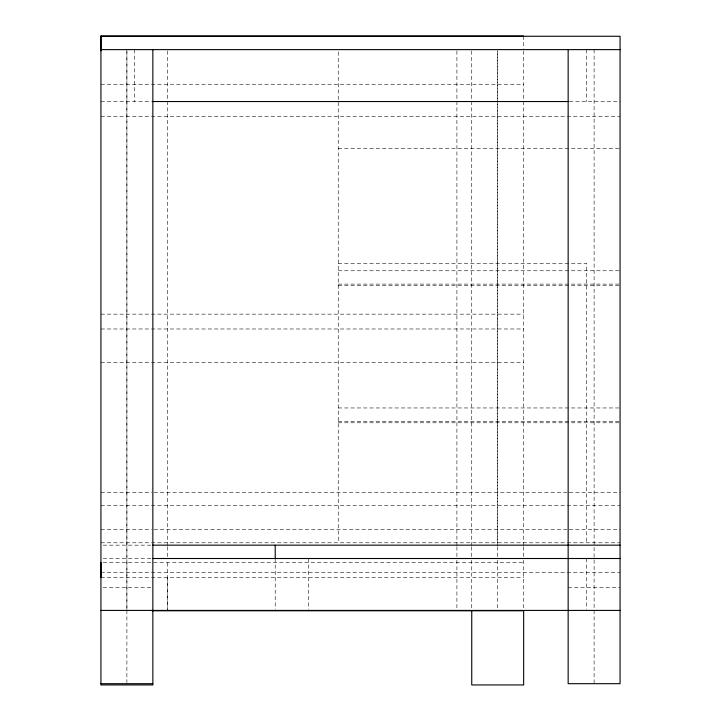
<?xml version="1.0" encoding="UTF-8"?>
<svg xmlns="http://www.w3.org/2000/svg" width="721" height="721" viewBox="0 0 721 721"><rect width="100%" height="100%" fill="white"/><g stroke="black" fill="none" stroke-linecap="round" stroke-linejoin="round"><path stroke-width="0.54" stroke-dasharray="3.6 2.7" d="M126.896 609.669L126.896 50.885M167.687 577.422L167.687 609.678L167.687 560.199M100.94 84.258L523.653 84.258M100.94 101.535L151.617 101.535M569.383 101.535L620.06 101.535M100.94 116.36L620.06 116.36M338.248 148.4L620.06 148.4M338.248 263.345L586.687 263.345L586.687 542.913M338.248 270.763L620.06 270.763M338.248 284.11L620.06 284.11M338.248 285.597L620.06 285.597M100.94 314.149L523.653 314.149M100.94 328.983L523.653 328.983M100.94 362.357L523.653 362.357M338.248 407.96L620.06 407.96M338.248 421.307L620.06 421.307M338.248 422.794L620.06 422.794M100.94 492.353L151.743 492.353M153.979 492.353L567.021 492.353M569.257 492.353L620.06 492.353M100.94 505.7L620.06 505.7M100.94 529.43L151.743 529.43M153.979 529.43L567.021 529.43M569.257 529.43L620.06 529.43M100.94 542.787L620.06 542.787M103.193 545.157L151.617 545.157M103.193 558.505L151.617 558.505M103.184 562.587L523.653 562.587M100.94 572.447L620.06 572.447M100.94 577.422L523.653 577.422M103.103 587.282L152.852 587.282M568.148 587.282L620.06 587.282M594.104 49.623L594.104 683.688M586.687 49.623L586.687 101.535M586.687 558.505L586.687 609.308M523.653 36.05L523.653 48.767M523.653 50.885L523.653 545.581M523.653 546.707L523.653 559.072M523.653 560.199L523.653 609.678M497.697 546.707L497.697 559.072M497.697 560.199L497.697 609.678M471.741 50.885L471.741 545.581M471.741 546.707L471.741 559.072M471.741 560.199L471.741 610.786M456.907 50.885L456.907 545.581M456.907 546.707L456.907 559.072M456.907 560.199L456.907 610.786M338.248 51.867L338.248 542.913M308.588 558.505L308.588 609.308M275.215 558.505L275.215 609.308M167.687 50.885L167.687 545.581M167.687 546.707L167.687 559.072M134.313 49.623L134.313 101.535M126.896 49.623L126.896 682.562M497.697 50.885L497.697 545.581L497.697 50.885"/><path stroke-width="1.08" d="M100.94 577.422L100.94 562.587M100.94 50.885L100.94 36.05L523.653 36.05M100.94 36.266L620.06 36.266L620.06 683.688L568.148 683.688L568.148 49.623M100.94 49.623L620.06 49.623M152.744 101.535L568.256 101.535M152.744 545.157L620.06 545.157M152.744 558.505L620.06 558.505M100.94 610.417L620.06 610.417M152.113 610.786L523.653 610.786L523.653 684.95L471.741 684.95L471.741 610.786M100.94 683.688L152.852 683.688M275.215 545.157L275.215 558.505M152.852 49.623L152.852 684.95L100.94 684.95L100.94 36.05"/></g></svg>
